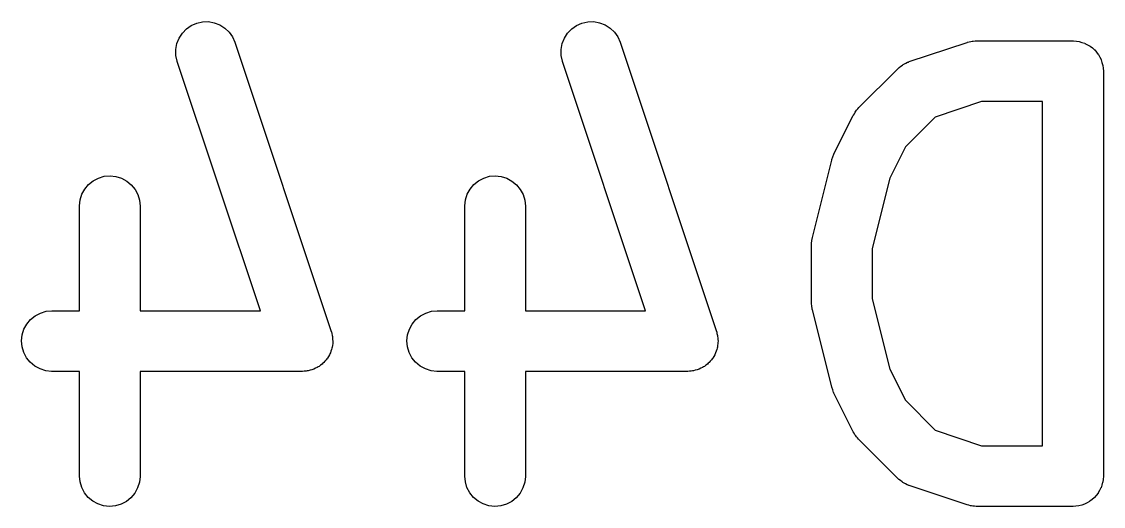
# Model space of a CAD drawing. Extents: x 1.7 to 12.3, y -5.9 to -2.3.
# Drawn here: x 8.6592 to 8.7645, y -4.877 to -4.8299 of the extents above; entities that cross this region are included whole.
import ezdxf

# ---------------------------------------------------------------- set-up
doc = ezdxf.new("R2010")
doc.units = 0
doc.header["$MEASUREMENT"] = 0
doc.layers.add('BLACK', color=7, linetype='CONTINUOUS')

msp = doc.modelspace()

# ---------------------------------------------------------------- linework, layer by layer
at = {"layer": 'BLACK', "linetype": 'CONTINUOUS'}
for p, q in [((8.67488, -4.83098), (8.67528, -4.83057)), ((8.67528, -4.83057), (8.67575, -4.83024)), ((8.67575, -4.83024), (8.67628, -4.83001)), ((8.67628, -4.83001), (8.67684, -4.82988)), ((8.67684, -4.82988), (8.67742, -4.82987)), ((8.67742, -4.82987), (8.67798, -4.82997)), ((8.67798, -4.82997), (8.67852, -4.83018)), ((8.67852, -4.83018), (8.67901, -4.83049)), ((8.67901, -4.83049), (8.67943, -4.83088)), ((8.71237, -4.83098), (8.71277, -4.83057)), ((8.71277, -4.83057), (8.71325, -4.83024)), ((8.71325, -4.83024), (8.71377, -4.83001)), ((8.71377, -4.83001), (8.71434, -4.82988)), ((8.71434, -4.82988), (8.71491, -4.82987)), ((8.71491, -4.82987), (8.71548, -4.82997)), ((8.71548, -4.82997), (8.71602, -4.83018)), ((8.71602, -4.83018), (8.7165, -4.83049)), ((8.7165, -4.83049), (8.71692, -4.83088)), ((8.67435, -4.832), (8.67456, -4.83147)), ((8.67456, -4.83147), (8.67488, -4.83098)), ((8.67943, -4.83088), (8.67976, -4.83136)), ((8.67976, -4.83136), (8.67999, -4.83188)), ((8.67999, -4.83188), (8.68937, -4.86)), ((8.71185, -4.832), (8.71206, -4.83147)), ((8.71206, -4.83147), (8.71237, -4.83098)), ((8.71692, -4.83088), (8.71725, -4.83136)), ((8.71725, -4.83136), (8.71749, -4.83188)), ((8.71749, -4.83188), (8.72686, -4.86)), ((8.74562, -4.83376), (8.75125, -4.83189)), ((8.75125, -4.83189), (8.75129, -4.83188)), ((8.75129, -4.83188), (8.75145, -4.83184)), ((8.75145, -4.83184), (8.75161, -4.83179)), ((8.75161, -4.83179), (8.75173, -4.83178)), ((8.75173, -4.83178), (8.75185, -4.83176)), ((8.75185, -4.83176), (8.75202, -4.83175)), ((8.75202, -4.83175), (8.75218, -4.83174)), ((8.75218, -4.83174), (8.76156, -4.83174)), ((8.76156, -4.83174), (8.76158, -4.83174)), ((8.76158, -4.83174), (8.76158, -4.83174)), ((8.76158, -4.83174), (8.76158, -4.83174)), ((8.76158, -4.83174), (8.7616, -4.83174)), ((8.7616, -4.83174), (8.76188, -4.83177)), ((8.76188, -4.83177), (8.76215, -4.8318)), ((8.76215, -4.8318), (8.76216, -4.8318)), ((8.76216, -4.8318), (8.76217, -4.8318)), ((8.76217, -4.8318), (8.76243, -4.83189)), ((8.76243, -4.83189), (8.7627, -4.83197)), ((8.67425, -4.83257), (8.67435, -4.832)), ((8.67426, -4.83315), (8.67425, -4.83257)), ((8.71174, -4.83257), (8.71185, -4.832)), ((8.71175, -4.83315), (8.71174, -4.83257)), ((8.7627, -4.83197), (8.76271, -4.83197)), ((8.76271, -4.83197), (8.76272, -4.83198)), ((8.76272, -4.83198), (8.76296, -4.83211)), ((8.76296, -4.83211), (8.76321, -4.83224)), ((8.76321, -4.83224), (8.76322, -4.83225)), ((8.76322, -4.83225), (8.76322, -4.83225)), ((8.76322, -4.83225), (8.76344, -4.83243)), ((8.76344, -4.83243), (8.76365, -4.83261)), ((8.76365, -4.83261), (8.76366, -4.83262)), ((8.76366, -4.83262), (8.76367, -4.83262)), ((8.76367, -4.83262), (8.76384, -4.83284)), ((8.76384, -4.83284), (8.76402, -4.83306)), ((8.67438, -4.83371), (8.67426, -4.83315)), ((8.67439, -4.83375), (8.67438, -4.83371)), ((8.68247, -4.85798), (8.67439, -4.83375)), ((8.71187, -4.83371), (8.71175, -4.83315)), ((8.71189, -4.83375), (8.71187, -4.83371)), ((8.71996, -4.85798), (8.71189, -4.83375)), ((8.7451, -4.834), (8.74528, -4.83392)), ((8.74528, -4.83392), (8.74546, -4.83382)), ((8.74546, -4.83382), (8.74555, -4.8338)), ((8.74555, -4.8338), (8.74562, -4.83376)), ((8.76402, -4.83306), (8.76402, -4.83307)), ((8.76402, -4.83307), (8.76403, -4.83307)), ((8.76403, -4.83307), (8.76416, -4.83332)), ((8.76416, -4.83332), (8.76429, -4.83356)), ((8.76429, -4.83356), (8.76429, -4.83357)), ((8.76429, -4.83357), (8.76429, -4.83358)), ((8.76429, -4.83358), (8.76437, -4.83385)), ((8.76437, -4.83385), (8.76445, -4.83412)), ((8.74072, -4.83823), (8.74447, -4.83448)), ((8.74447, -4.83448), (8.7445, -4.83445)), ((8.7445, -4.83445), (8.74457, -4.83439)), ((8.74457, -4.83439), (8.74463, -4.83433)), ((8.74463, -4.83433), (8.74479, -4.83421)), ((8.74479, -4.83421), (8.74495, -4.83409)), ((8.74495, -4.83409), (8.74503, -4.83405)), ((8.74503, -4.83405), (8.7451, -4.834)), ((8.76445, -4.83412), (8.76445, -4.83413)), ((8.76445, -4.83413), (8.76446, -4.83414)), ((8.76446, -4.83414), (8.76448, -4.83441)), ((8.76448, -4.83441), (8.76451, -4.83469)), ((8.76451, -4.83469), (8.76451, -4.87406)), ((8.75266, -4.83764), (8.74815, -4.83915)), ((8.7586, -4.83764), (8.75266, -4.83764)), ((8.7586, -4.87111), (8.7586, -4.83764)), ((8.73829, -4.84274), (8.74017, -4.83899)), ((8.74017, -4.83899), (8.74019, -4.83896)), ((8.74019, -4.83896), (8.74028, -4.83882)), ((8.74028, -4.83882), (8.74036, -4.83867)), ((8.74036, -4.83867), (8.74043, -4.83858)), ((8.74043, -4.83858), (8.7405, -4.83847)), ((8.7405, -4.83847), (8.74062, -4.83835)), ((8.74062, -4.83835), (8.74072, -4.83823)), ((8.74815, -4.83915), (8.74524, -4.84206)), ((8.74524, -4.84206), (8.74372, -4.84509)), ((8.73619, -4.85085), (8.73807, -4.84335)), ((8.73807, -4.84335), (8.73808, -4.84331)), ((8.73808, -4.8433), (8.73809, -4.84328)), ((8.73808, -4.84331), (8.73808, -4.8433)), ((8.73809, -4.84328), (8.73819, -4.84302)), ((8.73819, -4.84302), (8.73828, -4.84277)), ((8.73828, -4.84277), (8.73829, -4.84276)), ((8.73829, -4.84276), (8.73829, -4.84274)), ((8.66575, -4.8457), (8.6662, -4.84534)), ((8.6662, -4.84534), (8.66671, -4.84508)), ((8.66671, -4.84508), (8.66726, -4.84491)), ((8.66726, -4.84491), (8.66784, -4.84486)), ((8.66784, -4.84486), (8.66841, -4.84492)), ((8.66841, -4.84492), (8.66896, -4.84509)), ((8.66896, -4.84509), (8.66947, -4.84537)), ((8.66947, -4.84537), (8.66991, -4.84573)), ((8.70325, -4.8457), (8.7037, -4.84534)), ((8.7037, -4.84534), (8.70421, -4.84508)), ((8.70421, -4.84508), (8.70476, -4.84491)), ((8.70476, -4.84491), (8.70533, -4.84486)), ((8.70533, -4.84486), (8.70591, -4.84492)), ((8.70591, -4.84492), (8.70646, -4.84509)), ((8.70646, -4.84509), (8.70696, -4.84537)), ((8.70696, -4.84537), (8.70741, -4.84573)), ((8.74372, -4.84509), (8.74201, -4.85193)), ((8.6651, -4.84665), (8.66538, -4.84615)), ((8.66538, -4.84615), (8.66575, -4.8457)), ((8.66991, -4.84573), (8.67028, -4.84618)), ((8.67028, -4.84618), (8.67055, -4.84669)), ((8.7026, -4.84665), (8.70288, -4.84615)), ((8.70288, -4.84615), (8.70325, -4.8457)), ((8.70741, -4.84573), (8.70777, -4.84618)), ((8.70777, -4.84618), (8.70804, -4.84669)), ((8.66487, -4.84777), (8.66493, -4.8472)), ((8.66493, -4.8472), (8.6651, -4.84665)), ((8.67055, -4.84669), (8.67071, -4.84724)), ((8.67071, -4.84724), (8.67077, -4.84781)), ((8.70236, -4.84777), (8.70243, -4.8472)), ((8.70243, -4.8472), (8.7026, -4.84665)), ((8.70804, -4.84669), (8.70821, -4.84724)), ((8.70821, -4.84724), (8.70827, -4.84781)), ((8.66487, -4.84781), (8.66487, -4.84777)), ((8.66487, -4.85798), (8.66487, -4.84781)), ((8.67077, -4.84781), (8.67077, -4.85798)), ((8.70236, -4.84781), (8.70236, -4.84777)), ((8.70236, -4.85798), (8.70236, -4.84781)), ((8.70827, -4.84781), (8.70827, -4.85798)), ((8.73611, -4.85142), (8.73614, -4.85118)), ((8.73611, -4.85147), (8.73611, -4.85142)), ((8.73611, -4.85152), (8.73611, -4.85147)), ((8.73611, -4.85156), (8.73611, -4.85152)), ((8.73611, -4.85719), (8.73611, -4.85156)), ((8.73614, -4.85118), (8.73617, -4.85095)), ((8.73617, -4.85095), (8.73619, -4.8509)), ((8.73619, -4.8509), (8.73619, -4.85085)), ((8.74201, -4.85193), (8.74201, -4.85682)), ((8.74201, -4.85682), (8.74372, -4.86366)), ((8.66056, -4.85848), (8.66107, -4.85821)), ((8.66107, -4.85821), (8.66162, -4.85804)), ((8.66162, -4.85804), (8.66219, -4.85798)), ((8.66219, -4.85798), (8.66487, -4.85798)), ((8.67077, -4.85798), (8.68247, -4.85798)), ((8.69806, -4.85848), (8.69856, -4.85821)), ((8.69856, -4.85821), (8.69912, -4.85804)), ((8.69912, -4.85804), (8.69969, -4.85798)), ((8.69969, -4.85798), (8.70236, -4.85798)), ((8.70827, -4.85798), (8.71996, -4.85798)), ((8.73611, -4.85724), (8.73611, -4.85719)), ((8.73611, -4.85729), (8.73611, -4.85724)), ((8.73614, -4.85753), (8.73611, -4.85729)), ((8.73616, -4.85776), (8.73614, -4.85753)), ((8.73618, -4.85781), (8.73616, -4.85776)), ((8.73618, -4.85786), (8.73618, -4.85781)), ((8.73619, -4.8579), (8.73618, -4.85786)), ((8.73807, -4.8654), (8.73619, -4.8579)), ((8.65975, -4.85929), (8.66011, -4.85884)), ((8.66011, -4.85884), (8.66056, -4.85848)), ((8.69724, -4.85929), (8.69761, -4.85884)), ((8.69761, -4.85884), (8.69806, -4.85848)), ((8.6593, -4.86034), (8.65947, -4.85979)), ((8.65947, -4.85979), (8.65975, -4.85929)), ((8.68937, -4.86), (8.68938, -4.86004)), ((8.68938, -4.86004), (8.68942, -4.86021)), ((8.68942, -4.86021), (8.68947, -4.86038)), ((8.6968, -4.86034), (8.69697, -4.85979)), ((8.69697, -4.85979), (8.69724, -4.85929)), ((8.72686, -4.86), (8.72688, -4.86004)), ((8.72688, -4.86004), (8.72691, -4.86021)), ((8.72691, -4.86021), (8.72696, -4.86038)), ((8.65924, -4.86092), (8.6593, -4.86034)), ((8.65929, -4.86149), (8.65924, -4.86092)), ((8.68948, -4.86136), (8.68946, -4.86153)), ((8.68947, -4.86038), (8.68948, -4.8605)), ((8.68948, -4.8605), (8.6895, -4.86061)), ((8.68951, -4.86118), (8.68948, -4.86136)), ((8.6895, -4.86061), (8.6895, -4.86078)), ((8.6895, -4.86078), (8.68952, -4.86096)), ((8.68952, -4.86096), (8.68951, -4.86107)), ((8.68951, -4.86107), (8.68951, -4.86118)), ((8.69674, -4.86092), (8.6968, -4.86034)), ((8.69679, -4.86149), (8.69674, -4.86092)), ((8.72697, -4.86136), (8.72695, -4.86153)), ((8.72696, -4.86038), (8.72697, -4.8605)), ((8.72697, -4.8605), (8.727, -4.86061)), ((8.727, -4.86118), (8.72697, -4.86136)), ((8.727, -4.86061), (8.727, -4.86078)), ((8.727, -4.86078), (8.72701, -4.86096)), ((8.72701, -4.86096), (8.727, -4.86107)), ((8.727, -4.86107), (8.727, -4.86118)), ((8.65946, -4.86204), (8.65929, -4.86149)), ((8.65972, -4.86255), (8.65946, -4.86204)), ((8.68919, -4.86228), (8.6891, -4.86243)), ((8.68923, -4.86218), (8.68919, -4.86228)), ((8.68929, -4.86208), (8.68923, -4.86218)), ((8.68934, -4.86191), (8.68929, -4.86208)), ((8.6894, -4.86175), (8.68934, -4.86191)), ((8.68943, -4.86164), (8.6894, -4.86175)), ((8.68946, -4.86153), (8.68943, -4.86164)), ((8.69695, -4.86204), (8.69679, -4.86149)), ((8.69722, -4.86255), (8.69695, -4.86204)), ((8.72669, -4.86228), (8.72659, -4.86243)), ((8.72673, -4.86218), (8.72669, -4.86228)), ((8.72678, -4.86208), (8.72673, -4.86218)), ((8.72684, -4.86191), (8.72678, -4.86208)), ((8.7269, -4.86175), (8.72684, -4.86191)), ((8.72692, -4.86164), (8.7269, -4.86175)), ((8.72695, -4.86153), (8.72692, -4.86164)), ((8.66008, -4.863), (8.65972, -4.86255)), ((8.66053, -4.86337), (8.66008, -4.863)), ((8.66103, -4.86365), (8.66053, -4.86337)), ((8.6881, -4.86345), (8.68801, -4.86351)), ((8.6882, -4.8634), (8.6881, -4.86345)), ((8.68834, -4.86329), (8.6882, -4.8634)), ((8.68848, -4.86318), (8.68834, -4.86329)), ((8.68856, -4.8631), (8.68848, -4.86318)), ((8.68865, -4.86303), (8.68856, -4.8631)), ((8.68876, -4.8629), (8.68865, -4.86303)), ((8.68888, -4.86277), (8.68876, -4.8629)), ((8.68894, -4.86267), (8.68888, -4.86277)), ((8.68901, -4.86259), (8.68894, -4.86267)), ((8.6891, -4.86243), (8.68901, -4.86259)), ((8.69758, -4.863), (8.69722, -4.86255)), ((8.69802, -4.86337), (8.69758, -4.863)), ((8.69853, -4.86365), (8.69802, -4.86337)), ((8.7256, -4.86345), (8.7255, -4.86351)), ((8.7257, -4.8634), (8.7256, -4.86345)), ((8.72583, -4.86329), (8.7257, -4.8634)), ((8.72598, -4.86318), (8.72583, -4.86329)), ((8.72605, -4.8631), (8.72598, -4.86318)), ((8.72614, -4.86303), (8.72605, -4.8631)), ((8.72625, -4.8629), (8.72614, -4.86303)), ((8.72638, -4.86277), (8.72625, -4.8629)), ((8.72644, -4.86267), (8.72638, -4.86277)), ((8.72651, -4.86259), (8.72644, -4.86267)), ((8.72659, -4.86243), (8.72651, -4.86259)), ((8.66158, -4.86383), (8.66103, -4.86365)), ((8.66215, -4.86389), (8.66158, -4.86383)), ((8.66219, -4.86389), (8.66215, -4.86389)), ((8.66487, -4.86389), (8.66219, -4.86389)), ((8.66487, -4.87406), (8.66487, -4.86389)), ((8.68657, -4.86389), (8.67077, -4.86389)), ((8.67077, -4.86389), (8.67077, -4.87406)), ((8.68674, -4.86387), (8.68657, -4.86389)), ((8.68692, -4.86387), (8.68674, -4.86387)), ((8.68703, -4.86384), (8.68692, -4.86387)), ((8.68714, -4.86383), (8.68703, -4.86384)), ((8.68731, -4.86378), (8.68714, -4.86383)), ((8.68748, -4.86374), (8.68731, -4.86378)), ((8.68758, -4.8637), (8.68748, -4.86374)), ((8.68769, -4.86367), (8.68758, -4.8637)), ((8.68785, -4.86358), (8.68769, -4.86367)), ((8.68801, -4.86351), (8.68785, -4.86358)), ((8.69908, -4.86383), (8.69853, -4.86365)), ((8.69965, -4.86389), (8.69908, -4.86383)), ((8.69969, -4.86389), (8.69965, -4.86389)), ((8.70236, -4.86389), (8.69969, -4.86389)), ((8.70236, -4.87406), (8.70236, -4.86389)), ((8.72406, -4.86389), (8.70827, -4.86389)), ((8.70827, -4.86389), (8.70827, -4.87406)), ((8.72424, -4.86387), (8.72406, -4.86389)), ((8.72441, -4.86387), (8.72424, -4.86387)), ((8.72452, -4.86384), (8.72441, -4.86387)), ((8.72463, -4.86383), (8.72452, -4.86384)), ((8.7248, -4.86378), (8.72463, -4.86383)), ((8.72498, -4.86374), (8.7248, -4.86378)), ((8.72508, -4.8637), (8.72498, -4.86374)), ((8.72519, -4.86367), (8.72508, -4.8637)), ((8.72534, -4.86358), (8.72519, -4.86367)), ((8.7255, -4.86351), (8.72534, -4.86358)), ((8.74372, -4.86366), (8.74524, -4.86669)), ((8.73807, -4.86542), (8.73807, -4.8654)), ((8.73808, -4.86543), (8.73807, -4.86542)), ((8.73817, -4.86568), (8.73808, -4.86543)), ((8.73826, -4.86595), (8.73817, -4.86568)), ((8.73827, -4.86596), (8.73826, -4.86595)), ((8.73827, -4.86597), (8.73827, -4.86596)), ((8.73829, -4.86601), (8.73827, -4.86597)), ((8.74017, -4.86976), (8.73829, -4.86601)), ((8.74524, -4.86669), (8.74815, -4.8696)), ((8.74026, -4.8699), (8.74017, -4.86976)), ((8.74815, -4.8696), (8.75266, -4.87111)), ((8.74033, -4.87004), (8.74026, -4.8699)), ((8.74041, -4.87014), (8.74033, -4.87004)), ((8.74047, -4.87024), (8.74041, -4.87014)), ((8.74059, -4.87036), (8.74047, -4.87024)), ((8.74069, -4.87049), (8.74059, -4.87036)), ((8.74072, -4.87052), (8.74069, -4.87049)), ((8.74447, -4.87427), (8.74072, -4.87052)), ((8.75266, -4.87111), (8.7586, -4.87111)), ((8.66492, -4.87463), (8.66487, -4.87406)), ((8.66509, -4.87519), (8.66492, -4.87463)), ((8.67071, -4.87467), (8.67053, -4.87522)), ((8.67077, -4.8741), (8.67071, -4.87467)), ((8.67077, -4.87406), (8.67077, -4.8741)), ((8.70242, -4.87463), (8.70236, -4.87406)), ((8.70258, -4.87519), (8.70242, -4.87463)), ((8.7082, -4.87467), (8.70803, -4.87522)), ((8.70827, -4.8741), (8.7082, -4.87467)), ((8.70827, -4.87406), (8.70827, -4.8741)), ((8.74454, -4.87433), (8.74447, -4.87427)), ((8.7446, -4.87439), (8.74454, -4.87433)), ((8.74476, -4.87451), (8.7446, -4.87439)), ((8.74492, -4.87464), (8.74476, -4.87451)), ((8.74499, -4.87468), (8.74492, -4.87464)), ((8.74506, -4.87473), (8.74499, -4.87468)), ((8.74525, -4.87482), (8.74506, -4.87473)), ((8.74542, -4.87491), (8.74525, -4.87482)), ((8.74551, -4.87494), (8.74542, -4.87491)), ((8.74559, -4.87497), (8.74551, -4.87494)), ((8.74562, -4.87499), (8.74559, -4.87497)), ((8.75125, -4.87686), (8.74562, -4.87499)), ((8.76436, -4.87494), (8.76428, -4.8752)), ((8.76444, -4.87467), (8.76436, -4.87494)), ((8.76445, -4.87466), (8.76444, -4.87467)), ((8.76448, -4.87438), (8.76445, -4.87465)), ((8.76445, -4.87465), (8.76445, -4.87466)), ((8.76451, -4.8741), (8.76448, -4.87438)), ((8.76451, -4.87406), (8.76451, -4.87408)), ((8.76451, -4.87408), (8.76451, -4.87408)), ((8.76451, -4.87408), (8.76451, -4.87408)), ((8.76451, -4.87408), (8.76451, -4.8741)), ((8.66536, -4.87569), (8.66509, -4.87519)), ((8.66572, -4.87614), (8.66536, -4.87569)), ((8.67025, -4.87573), (8.66988, -4.87617)), ((8.67053, -4.87522), (8.67025, -4.87573)), ((8.70285, -4.87569), (8.70258, -4.87519)), ((8.70322, -4.87614), (8.70285, -4.87569)), ((8.70775, -4.87573), (8.70738, -4.87617)), ((8.70803, -4.87522), (8.70775, -4.87573)), ((8.76381, -4.87594), (8.76364, -4.87616)), ((8.76399, -4.87573), (8.76381, -4.87594)), ((8.764, -4.87572), (8.76399, -4.87573)), ((8.76414, -4.87547), (8.764, -4.87571)), ((8.764, -4.87571), (8.764, -4.87572)), ((8.76427, -4.87522), (8.76414, -4.87547)), ((8.76428, -4.8752), (8.76427, -4.87521)), ((8.76427, -4.87521), (8.76427, -4.87522)), ((8.66617, -4.87651), (8.66572, -4.87614)), ((8.66667, -4.87678), (8.66617, -4.87651)), ((8.66722, -4.87695), (8.66667, -4.87678)), ((8.6678, -4.87701), (8.66722, -4.87695)), ((8.66837, -4.87696), (8.6678, -4.87701)), ((8.66892, -4.8768), (8.66837, -4.87696)), ((8.66944, -4.87653), (8.66892, -4.8768)), ((8.66988, -4.87617), (8.66944, -4.87653)), ((8.70366, -4.87651), (8.70322, -4.87614)), ((8.70417, -4.87678), (8.70366, -4.87651)), ((8.70472, -4.87695), (8.70417, -4.87678)), ((8.70529, -4.87701), (8.70472, -4.87695)), ((8.70587, -4.87696), (8.70529, -4.87701)), ((8.70642, -4.8768), (8.70587, -4.87696)), ((8.70693, -4.87653), (8.70642, -4.8768)), ((8.70738, -4.87617), (8.70693, -4.87653)), ((8.75141, -4.8769), (8.75125, -4.87686)), ((8.75157, -4.87695), (8.75141, -4.8769)), ((8.75169, -4.87696), (8.75157, -4.87695)), ((8.75181, -4.87699), (8.75169, -4.87696)), ((8.75198, -4.87699), (8.75181, -4.87699)), ((8.75214, -4.87701), (8.75198, -4.87699)), ((8.75218, -4.87701), (8.75214, -4.87701)), ((8.76156, -4.87701), (8.75218, -4.87701)), ((8.76183, -4.87699), (8.76156, -4.87701)), ((8.76211, -4.87696), (8.76183, -4.87699)), ((8.76212, -4.87696), (8.76211, -4.87696)), ((8.76213, -4.87696), (8.76212, -4.87696)), ((8.7624, -4.87688), (8.76213, -4.87696)), ((8.76266, -4.8768), (8.7624, -4.87688)), ((8.76267, -4.87679), (8.76266, -4.8768)), ((8.76268, -4.87679), (8.76267, -4.87679)), ((8.76293, -4.87666), (8.76268, -4.87679)), ((8.76317, -4.87653), (8.76293, -4.87666)), ((8.76318, -4.87652), (8.76317, -4.87653)), ((8.76319, -4.87652), (8.76318, -4.87652)), ((8.76341, -4.87634), (8.76319, -4.87652)), ((8.76362, -4.87617), (8.76341, -4.87634)), ((8.76363, -4.87616), (8.76362, -4.87617)), ((8.76364, -4.87616), (8.76363, -4.87616))]:
    msp.add_line(p, q, dxfattribs=at)

doc.saveas('drawing.dxf')
